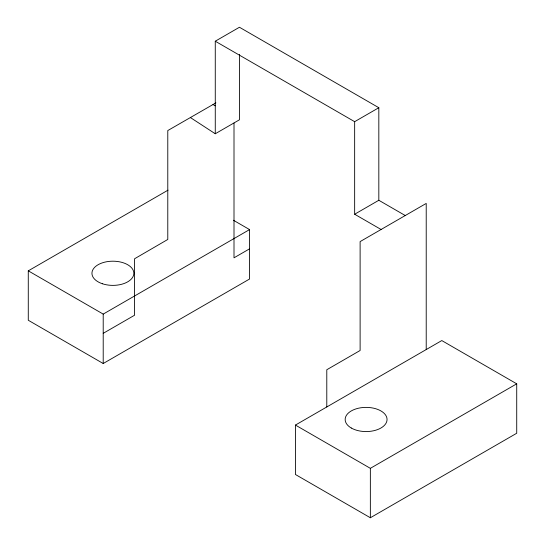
<?xml version="1.0" encoding="UTF-8"?>
<svg xmlns="http://www.w3.org/2000/svg" width="545" height="545" viewBox="0 0 545 545"><rect width="100%" height="100%" fill="white"/><g stroke="black" fill="none" stroke-linecap="round" stroke-linejoin="round"><path stroke-width="0.82" d="M326.789 406.965L326.789 369.742L360.116 350.496L360.116 241.599L426.217 203.428L426.217 349.556M239.446 54.425L239.446 119.805L215.268 133.763L215.268 41.209L239.446 27.25L378.823 107.719L378.823 200.274L405.289 215.554M233.417 220.255L249.576 229.588L249.576 279.013L103.209 363.515L28.279 320.256L28.279 270.838L168.03 190.151M215.268 41.209L354.652 121.678L378.823 107.719M28.279 270.838L103.209 314.097L249.576 229.588M103.209 333.336L134.574 315.228L134.574 258.759L167.785 239.459L167.785 130.555L215.902 102.869M249.576 248.827L234.003 257.819L234.003 123.041M354.652 121.678L354.652 214.233L378.823 200.274M295.424 425.073L441.791 340.564L516.721 383.823L516.721 433.248L370.355 517.75L295.424 474.491L295.424 425.073L370.355 468.332L516.721 383.823M213.006 104.538L215.207 105.812M354.652 214.233L381.098 229.506M190.396 117.55L215.268 133.763M370.355 468.332L370.355 517.75M103.209 314.097L103.209 363.515M351.293 428.023A20.948 12.092 0 0 0 386.337 422.607A20.948 12.092 0 0 0 360.681 407.796A20.948 12.092 0 0 0 351.293 428.023M102.426 283.761A20.948 12.092 0 0 0 133.845 273.29A20.948 12.092 0 0 0 102.426 262.813A20.948 12.092 0 0 0 102.426 283.761"/></g></svg>
